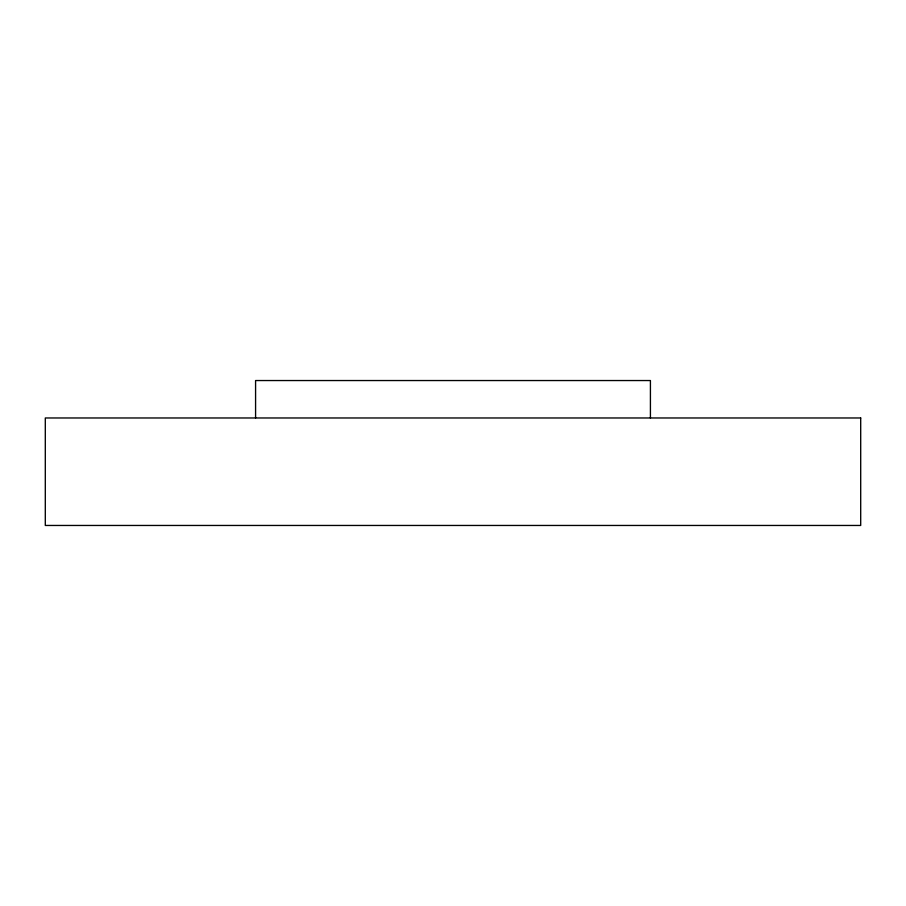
<?xml version="1.0" encoding="UTF-8"?>
<svg xmlns="http://www.w3.org/2000/svg" width="906" height="906" viewBox="0 0 906 906"><rect width="100%" height="100%" fill="white"/><g stroke="black" fill="none" stroke-linecap="round" stroke-linejoin="round"><path stroke-width="1.36" d="M650.417 417.972L650.417 380.543L255.583 380.543L255.583 417.972M860.7 417.972L45.3 417.972L45.3 525.457L860.7 525.457L860.7 417.972"/></g></svg>
